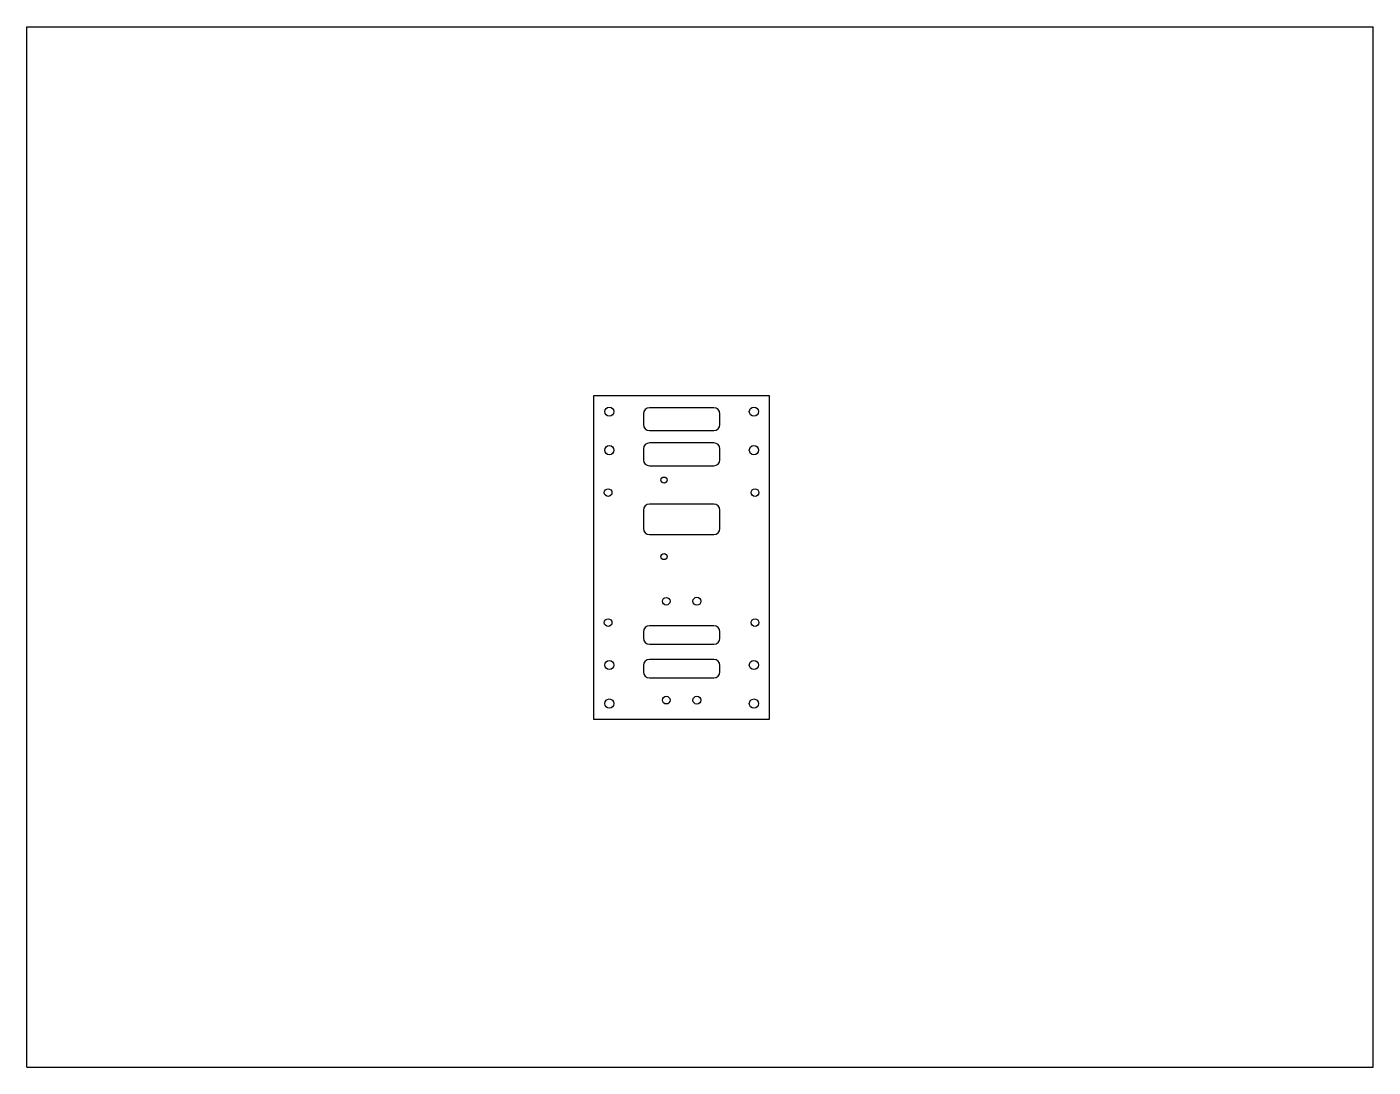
# Model space of a CAD drawing. Header units: inches. Extents: x 0 to 22, y 0 to 17.
import ezdxf

# ---------------------------------------------------------------- set-up
doc = ezdxf.new("R2010")
doc.units = ezdxf.units.IN
doc.header["$LTSCALE"] = 1.21
doc.header["$MEASUREMENT"] = 0
doc.layers.get('0').update_dxf_attribs({"linetype": 'CONTINUOUS'})
doc.layers.add('02___PRT_ALL_AXES', color=7, linetype='CONTINUOUS')

msp = doc.modelspace()

# ---------------------------------------------------------------- linework, layer by layer
at = {"color": 7, "linetype": 'CONTINUOUS'}
for p, q in [((0, 0), (0, 17)), ((0, 17), (22, 17)), ((22, 0), (22, 17)), ((9.262, 10.968), (9.262, 5.685)), ((12.137, 10.968), (9.262, 10.968)), ((12.137, 5.685), (12.137, 10.968)), ((10.074, 10.677), (10.074, 10.502)), ((11.224, 10.777), (10.174, 10.777)), ((11.324, 10.502), (11.324, 10.677)), ((10.174, 10.402), (11.224, 10.402)), ((11.224, 10.202), (10.174, 10.202)), ((10.074, 10.102), (10.074, 9.927)), ((11.324, 9.927), (11.324, 10.102)), ((10.174, 9.827), (11.224, 9.827)), ((10.074, 9.102), (10.074, 8.802)), ((11.224, 9.202), (10.174, 9.202)), ((11.324, 8.802), (11.324, 9.102)), ((10.174, 8.702), (11.224, 8.702)), ((10.074, 7.112), (10.074, 7.012)), ((11.224, 7.212), (10.174, 7.212)), ((11.324, 7.012), (11.324, 7.112)), ((10.174, 6.912), (11.224, 6.912)), ((11.224, 6.662), (10.174, 6.662)), ((10.074, 6.562), (10.074, 6.462)), ((11.324, 6.462), (11.324, 6.562)), ((10.174, 6.362), (11.224, 6.362)), ((9.262, 5.685), (12.137, 5.685)), ((0, 0), (22, 0))]:
    msp.add_line(p, q, dxfattribs=at)
for centre, start, end in [((10.174, 10.677), 90, 180), ((11.224, 10.677), 0, 90), ((10.174, 10.502), 180, 270), ((11.224, 10.502), 270, 360), ((10.174, 10.102), 90, 180), ((11.224, 10.102), 0, 90), ((10.174, 9.927), 180, 270), ((11.224, 9.927), 270, 360), ((10.174, 9.102), 90, 180), ((11.224, 9.102), 0, 90), ((10.174, 8.802), 180, 270), ((11.224, 8.802), 270, 360), ((10.174, 7.112), 90, 180), ((11.224, 7.112), 0, 90), ((10.174, 7.012), 180, 270), ((11.224, 7.012), 270, 360), ((10.174, 6.562), 90, 180), ((11.224, 6.562), 0, 90), ((10.174, 6.462), 180, 270), ((11.224, 6.462), 270, 360)]:
    msp.add_arc(centre, 0.1, start, end, dxfattribs=at)
at = {"layer": '02___PRT_ALL_AXES', "color": 7, "linetype": 'CONTINUOUS'}
for centre, radius in [((9.518, 10.712), 0.075), ((11.881, 10.712), 0.075), ((9.518, 10.083), 0.075), ((11.881, 10.083), 0.075), ((10.412, 9.593), 0.05), ((9.499, 9.389), 0.0625), ((11.899, 9.389), 0.0625), ((10.412, 8.343), 0.05), ((10.449, 7.614), 0.0625), ((10.949, 7.614), 0.065), ((9.499, 7.264), 0.0625), ((11.899, 7.264), 0.0625), ((9.518, 6.571), 0.075), ((11.881, 6.571), 0.075), ((9.518, 5.941), 0.075), ((10.449, 5.997), 0.0625), ((10.949, 5.997), 0.065), ((11.881, 5.941), 0.075)]:
    msp.add_circle(centre, radius, dxfattribs=at)

doc.saveas('drawing.dxf')
